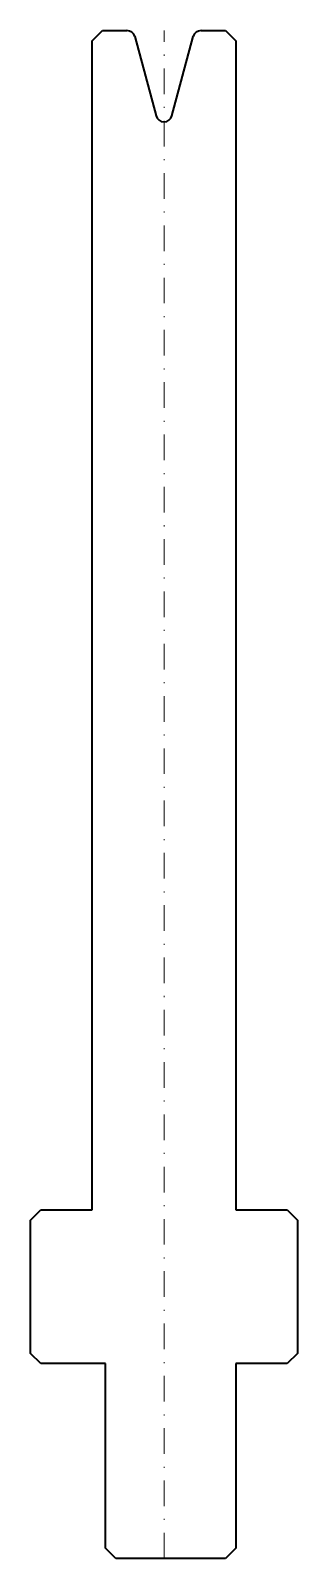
# Model space of a CAD drawing. Header units: millimetres. Extents: x -13 to 13, y -149 to 0.
import ezdxf

# ---------------------------------------------------------------- set-up
doc = ezdxf.new("R2010")
doc.units = ezdxf.units.MM
doc.header["$LTSCALE"] = 5
doc.linetypes.add('AUSGEZOGEN', pattern=[0])
doc.linetypes.add('DASHDOT', pattern=[1, 0.5, -0.25, 0, -0.25])
doc.layers.add('2', color=7, linetype='Continuous')

msp = doc.modelspace()

# ---------------------------------------------------------------- linework, layer by layer
at = {"layer": '2', "color": 7, "linetype": 'DASHDOT', "lineweight": 18}
msp.add_line((0, -149), (0, 0), dxfattribs=at)
at = {"layer": '2', "color": 7, "linetype": 'AUSGEZOGEN', "lineweight": 35}
for p, q in [((3.61, 0), (6, 0)), ((6, 0), (7, -1)), ((-7, -1), (-6, 0)), ((-7, -115), (-7, -1)), ((-6, 0), (-3.61, 0)), ((-2.84, -0.59), (-0.77, -8.31)), ((0.77, -8.31), (2.84, -0.59)), ((7, -1), (7, -115)), ((-13, -116), (-12, -115)), ((-13, -129), (-13, -116)), ((-12, -115), (-7, -115)), ((7, -115), (12, -115)), ((12, -115), (13, -116)), ((13, -116), (13, -129)), ((-12, -130), (-13, -129)), ((13, -129), (12, -130)), ((-5.7, -130), (-12, -130)), ((-5.7, -148), (-5.7, -130)), ((12, -130), (7, -130)), ((7, -130), (7, -148)), ((-4.7, -149), (-5.7, -148)), ((6, -149), (-4.7, -149)), ((7, -148), (6, -149))]:
    msp.add_line(p, q, dxfattribs=at)
for centre, start, end in [((-3.61, -0.8), 15, 90), ((3.61, -0.8), 90, 165), ((0, -8.11), 195, 345)]:
    msp.add_arc(centre, 0.8, start, end, dxfattribs=at)

doc.saveas('drawing.dxf')
